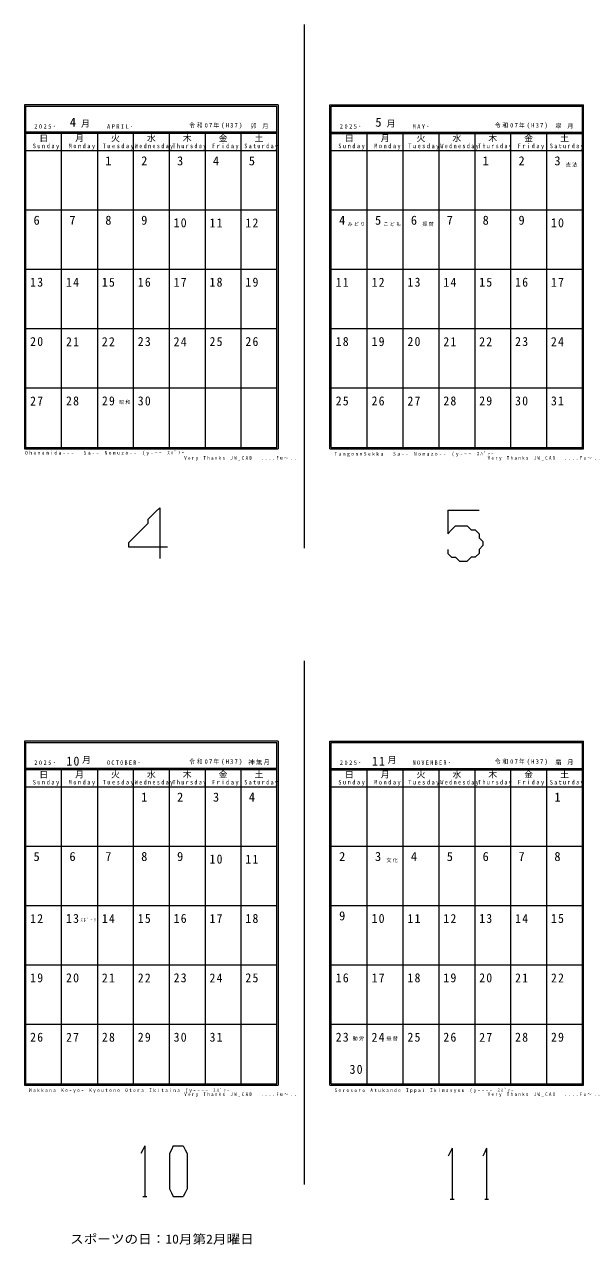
# Model space of a CAD drawing. Units: millimetres on the paper. Extents: x -557 to 645, y -402 to 385.
# Drawn here: x 33 to 259, y -108.6 to 384.7 of the extents above; entities that cross this region are included whole.
import ezdxf
from ezdxf.enums import TextEntityAlignment as Align

# ---------------------------------------------------------------- set-up
doc = ezdxf.new("R2010")
doc.units = ezdxf.units.MM
doc.layers.add('0-0_予定書込み', color=7, linetype='Continuous', lineweight=13)
doc.layers.add('0-F_枠等', color=7, linetype='Continuous', lineweight=13)
for name, color, linetype in [('0-6_日付等', 7, 'Continuous'), ('0-D_ちょっと一言', 7, 'Continuous'), ('0-E_年', 7, 'Continuous')]:
    doc.layers.add(name, color=color, linetype=linetype)
doc.styles.add('ＭＳ 明朝', font='')
doc.styles.get('ＭＳ 明朝').set_extended_font_data('MS Mincho')

msp = doc.modelspace()

# ---------------------------------------------------------------- linework, layer by layer
at = {"layer": '0-F_枠等'}
for p, q in [((145.99, 384.7), (145.99, 172.98)), ((33.49, 351.619), (134.99, 351.619)), ((33.49, 351.619), (33.49, 213.619)), ((134.99, 213.619), (134.99, 351.619)), ((135.49, 352.119), (135.49, 213.119)), ((156.49, 213.119), (156.49, 352.119)), ((156.49, 352.119), (258.99, 352.119)), ((156.99, 213.619), (156.99, 351.619)), ((156.99, 351.619), (258.49, 351.619)), ((258.49, 213.619), (258.49, 351.619)), ((258.99, 213.119), (258.99, 352.119)), ((134.99, 341.119), (33.49, 341.119)), ((134.99, 340.62), (33.49, 340.62)), ((47.99, 333.62), (47.99, 340.62)), ((62.49, 340.62), (62.49, 333.62)), ((76.99, 340.62), (76.99, 333.62)), ((91.49, 340.62), (91.49, 333.62)), ((105.99, 340.62), (105.99, 333.62)), ((120.49, 340.62), (120.49, 333.62)), ((156.99, 341.119), (258.49, 341.119)), ((156.99, 340.62), (258.49, 340.62)), ((171.49, 333.62), (171.49, 340.62)), ((185.99, 340.62), (185.99, 333.62)), ((200.49, 340.62), (200.49, 333.62)), ((214.99, 340.62), (214.99, 333.62)), ((229.49, 340.62), (229.49, 333.62)), ((243.99, 340.62), (243.99, 333.62)), ((134.99, 333.62), (33.49, 333.62)), ((258.49, 333.62), (156.99, 333.62)), ((32.99, 213.119), (135.49, 213.119)), ((33.49, 213.619), (134.99, 213.619)), ((156.49, 213.119), (258.99, 213.119)), ((156.99, 213.619), (258.49, 213.619)), ((145.99, 127.475), (145.99, -84.245)), ((33.49, 94.394), (134.99, 94.394)), ((33.49, 94.394), (33.49, -43.606)), ((134.99, -43.606), (134.99, 94.394)), ((135.49, 94.894), (135.49, -44.105)), ((156.49, -44.105), (156.49, 94.894)), ((156.49, 94.894), (258.99, 94.894)), ((156.99, -43.606), (156.99, 94.394)), ((156.99, 94.394), (258.49, 94.394)), ((258.49, -43.606), (258.49, 94.394)), ((258.99, -44.105), (258.99, 94.894)), ((134.99, 83.894), (33.49, 83.894)), ((156.99, 83.894), (258.49, 83.894)), ((134.99, 83.395), (33.49, 83.395)), ((47.99, 76.395), (47.99, 83.395)), ((62.49, 83.395), (62.49, 76.395)), ((76.99, 83.395), (76.99, 76.395)), ((91.49, 83.395), (91.49, 76.395)), ((105.99, 83.395), (105.99, 76.395)), ((120.49, 83.395), (120.49, 76.395)), ((156.99, 83.395), (258.49, 83.395)), ((171.49, 76.395), (171.49, 83.395)), ((185.99, 83.395), (185.99, 76.395)), ((200.49, 83.395), (200.49, 76.395)), ((214.99, 83.395), (214.99, 76.395)), ((229.49, 83.395), (229.49, 76.395)), ((243.99, 83.395), (243.99, 76.395)), ((134.99, 76.395), (33.49, 76.395)), ((258.49, 76.395), (156.99, 76.395)), ((32.99, -44.105), (135.49, -44.105)), ((33.49, -43.606), (134.99, -43.606)), ((156.49, -44.105), (258.99, -44.105)), ((156.99, -43.606), (258.49, -43.606))]:
    msp.add_line(p, q, dxfattribs=at)
at = {"layer": '0-F_枠等', "color": 4, "lineweight": 5}
for p, q in [((47.99, 213.619), (47.99, 333.62)), ((62.49, 333.62), (62.49, 213.619)), ((76.99, 333.62), (76.99, 213.619)), ((91.49, 333.62), (91.49, 213.619)), ((105.99, 333.62), (105.99, 213.619)), ((120.49, 333.62), (120.49, 213.619)), ((171.49, 213.619), (171.49, 333.62)), ((185.99, 333.62), (185.99, 213.619)), ((200.49, 333.62), (200.49, 213.619)), ((214.99, 333.62), (214.99, 213.619)), ((229.49, 333.62), (229.49, 213.619)), ((243.99, 333.62), (243.99, 213.619)), ((134.99, 309.62), (33.49, 309.62)), ((258.49, 309.62), (156.99, 309.62)), ((134.99, 285.619), (33.49, 285.619)), ((258.49, 285.619), (156.99, 285.619)), ((134.99, 261.62), (33.49, 261.62)), ((258.49, 261.62), (156.99, 261.62)), ((134.99, 237.62), (33.49, 237.62)), ((258.49, 237.62), (156.99, 237.62)), ((47.99, -43.606), (47.99, 76.395)), ((62.49, 76.395), (62.49, -43.606)), ((76.99, 76.395), (76.99, -43.606)), ((91.49, 76.395), (91.49, -43.606)), ((105.99, 76.395), (105.99, -43.606)), ((120.49, 76.395), (120.49, -43.606)), ((171.49, -43.606), (171.49, 76.395)), ((185.99, 76.395), (185.99, -43.606)), ((200.49, 76.395), (200.49, -43.606)), ((214.99, 76.395), (214.99, -43.606)), ((229.49, 76.395), (229.49, -43.606)), ((243.99, 76.395), (243.99, -43.606)), ((134.99, 52.395), (33.49, 52.395)), ((258.49, 52.395), (156.99, 52.395)), ((134.99, 28.394), (33.49, 28.394)), ((258.49, 28.394), (156.99, 28.394)), ((134.99, 4.395), (33.49, 4.395)), ((258.49, 4.395), (156.99, 4.395)), ((134.99, -19.605), (33.49, -19.605)), ((258.49, -19.605), (156.99, -19.605))]:
    msp.add_line(p, q, dxfattribs=at)
at = {"layer": '0-F_枠等', "color": 3}
for p, q in [((87.665, 189.303), (87.665, 168.737)), ((204.083, 188.275), (216.74, 188.275)), ((204.083, 188.275), (204.083, 178.783)), ((207.247, 181.947), (211.994, 181.947)), ((81.63, -68.625), (81.63, -89.191)), ((93.179, -68.625), (97.134, -68.625)), ((91.597, -71.789), (91.597, -86.027)), ((98.716, -71.789), (98.716, -86.027)), ((205.879, -69.626), (205.879, -90.193)), ((219.801, -69.626), (219.801, -90.193)), ((80.839, -89.191), (82.421, -89.191)), ((93.179, -89.191), (97.134, -89.191)), ((205.088, -90.193), (206.67, -90.193)), ((219.01, -90.193), (220.592, -90.193))]:
    msp.add_line(p, q, dxfattribs=at)
at = {"layer": '0-F_枠等'}
for points in [[(135.49, 352.119), (32.99, 352.119), (32.99, 213.119)], [(135.49, 94.894), (32.99, 94.894), (32.99, -44.105)]]:
    msp.add_lwpolyline(points, dxfattribs=at)
at = {"layer": '0-F_枠等', "color": 3}
for points in [[(87.665, 189.303), (86.083, 187.722), (84.501, 186.14), (82.919, 184.558), (82.919, 182.975), (81.337, 181.394), (79.755, 179.811), (78.173, 178.229), (76.59, 176.647), (75.009, 175.066), (75.009, 173.483), (90.829, 173.483)], [(207.247, 181.947), (205.665, 180.365), (204.083, 178.783)], [(211.994, 181.947), (213.575, 180.365), (215.158, 180.365), (216.74, 178.783), (216.74, 177.201), (218.322, 175.619), (218.322, 174.038), (216.74, 172.455), (216.74, 170.873), (215.158, 169.291), (213.575, 169.291), (211.994, 167.709)], [(204.083, 172.455), (204.083, 170.873), (205.665, 169.291), (207.247, 169.291), (208.829, 167.709), (211.994, 167.709)], [(81.63, -68.625), (80.839, -70.207), (80.048, -71.789)], [(93.179, -68.625), (92.388, -70.207), (91.597, -71.789)], [(97.134, -68.625), (97.925, -70.207), (98.716, -71.789)], [(205.879, -69.626), (205.088, -71.208), (204.297, -72.79)], [(219.801, -69.626), (219.01, -71.208), (218.219, -72.79)], [(91.597, -86.027), (92.388, -87.609), (93.179, -89.191)], [(98.716, -86.027), (97.925, -87.609), (97.134, -89.191)]]:
    msp.add_lwpolyline(points, dxfattribs=at)

# ---------------------------------------------------------------- texts
at = {"layer": '0-0_予定書込み', "style": 'ＭＳ 明朝', "width": 1.1}
msp.add_text('スポーツの日：10月第2月曜日', height=3.666, dxfattribs=at).set_placement((51.443, -109.27), align=Align.BOTTOM_LEFT)
at = {"layer": '0-6_日付等', "style": 'ＭＳ 明朝'}
for s, p in [('1', (65.682, 326.619)), ('2', (80.182, 326.619)), ('3', (94.682, 326.619)), ('4', (109.182, 326.619)), ('1', (218.182, 326.619)), ('2', (232.682, 326.619)), ('7', (51.182, 302.62)), ('8', (65.682, 302.619)), ('9', (80.182, 302.619)), ('7', (203.682, 302.619)), ('8', (218.182, 302.62)), ('9', (232.683, 302.62)), ('1', (80.182, 69.395)), ('2', (94.682, 69.395)), ('3', (109.182, 69.394)), ('6', (51.182, 45.394)), ('7', (65.682, 45.395)), ('8', (80.182, 45.395)), ('9', (94.682, 45.395)), ('4', (189.182, 45.395)), ('5', (203.682, 45.395)), ('6', (218.182, 45.395)), ('7', (232.682, 45.395))]:
    msp.add_text(s, height=3.666, dxfattribs=at).set_placement(p, align=Align.BOTTOM_LEFT)
at = {"layer": '0-6_日付等', "color": 3, "style": 'ＭＳ 明朝'}
for s, p in [('5', (123.682, 326.619)), ('4', (123.682, 69.394)), ('1', (247.182, 69.395)), ('8', (247.182, 45.395))]:
    msp.add_text(s, height=3.666, dxfattribs=at).set_placement(p, align=Align.BOTTOM_LEFT)
at = {"layer": '0-6_日付等', "color": 6, "style": 'ＭＳ 明朝'}
for s, p in [('3', (247.182, 326.619)), ('6', (36.683, 302.619)), ('4', (160.183, 302.619)), ('5', (174.683, 302.619)), ('6', (189.182, 302.62)), ('5', (36.682, 45.394)), ('2', (160.182, 45.395)), ('3', (174.682, 45.395)), ('9', (160.182, 21.395))]:
    msp.add_text(s, height=3.666, dxfattribs=at).set_placement(p, align=Align.BOTTOM_LEFT)
at = {"layer": '0-6_日付等', "attachment_point": 7, "style": 'ＭＳ 明朝'}
for s, insert, char_height in [('\\T1.25;憲法', (251.799, 327.119), 1.466), ('\\T1.21;\\W0.95;10', (93.307, 302.619), 3.666), ('\\T1.21;\\W0.95;11', (107.807, 302.619), 3.666), ('\\T1.25;みどり', (163.549, 303.119), 1.466), ('\\T1.25;こども', (178.049, 303.119), 1.466), ('\\T1.25;振替', (193.798, 303.12), 1.466), ('\\T1.21;\\W0.95;14', (49.807, 278.62), 3.666), ('\\T1.21;\\W0.95;15', (64.307, 278.62), 3.666), ('\\T1.21;\\W0.95;16', (78.807, 278.619), 3.666), ('\\T1.21;\\W0.95;17', (93.307, 278.619), 3.666), ('\\T1.21;\\W0.95;18', (107.807, 278.619), 3.666), ('\\T1.21;\\W0.95;12', (173.308, 278.62), 3.666), ('\\T1.21;\\W0.95;13', (187.808, 278.62), 3.666), ('\\T1.21;\\W0.95;14', (202.307, 278.62), 3.666), ('\\T1.21;\\W0.95;15', (216.807, 278.62), 3.666), ('\\T1.21;\\W0.95;16', (231.308, 278.62), 3.666), ('\\T1.21;\\W0.95;21', (49.807, 254.62), 3.666), ('\\T1.21;\\W0.95;22', (64.307, 254.62), 3.666), ('\\T1.21;\\W0.95;23', (78.807, 254.619), 3.666), ('\\T1.21;\\W0.95;24', (93.307, 254.619), 3.666), ('\\T1.21;\\W0.95;25', (107.807, 254.619), 3.666), ('\\T1.21;\\W0.95;19', (173.308, 254.62), 3.666), ('\\T1.21;\\W0.95;20', (187.807, 254.62), 3.666), ('\\T1.21;\\W0.95;21', (202.307, 254.62), 3.666), ('\\T1.21;\\W0.95;22', (216.807, 254.62), 3.666), ('\\T1.21;\\W0.95;23', (231.308, 254.62), 3.666), ('\\T1.21;\\W0.95;28', (49.807, 230.62), 3.666), ('\\T1.36;\\W0.9;\\~\\~昭和', (68.423, 231.12), 1.466), ('\\T1.21;\\W0.95;30', (78.807, 230.62), 3.666), ('\\T1.21;\\W0.95;26', (173.307, 230.62), 3.666), ('\\T1.21;\\W0.95;27', (187.807, 230.62), 3.666), ('\\T1.21;\\W0.95;28', (202.307, 230.62), 3.666), ('\\T1.21;\\W0.95;29', (216.807, 230.62), 3.666), ('\\T1.21;\\W0.95;30', (231.307, 230.62), 3.666), ('\\T1.21;\\W0.95;10', (107.807, 45.394), 3.666), ('\\T1.25;文化', (179.298, 45.894), 1.466), ('\\T1.21;\\W0.95;14', (64.307, 21.395), 3.666), ('\\T1.21;\\W0.95;15', (78.807, 21.395), 3.666), ('\\T1.21;\\W0.95;16', (93.307, 21.395), 3.666), ('\\T1.21;\\W0.95;17', (107.807, 21.395), 3.666), ('\\T1.21;\\W0.95;10', (173.307, 21.395), 3.666), ('\\T1.21;\\W0.95;11', (187.807, 21.395), 3.666), ('\\T1.21;\\W0.95;12', (202.307, 21.395), 3.666), ('\\T1.21;\\W0.95;13', (216.807, 21.395), 3.666), ('\\T1.21;\\W0.95;14', (231.307, 21.395), 3.666), ('\\T1.62;\\W0.8;ｽﾎﾟｰﾂ', (55.688, 21.865), 1.466), ('\\T1.21;\\W0.95;20', (49.807, -2.606), 3.666), ('\\T1.21;\\W0.95;21', (64.307, -2.605), 3.666), ('\\T1.21;\\W0.95;22', (78.807, -2.605), 3.666), ('\\T1.21;\\W0.95;23', (93.307, -2.605), 3.666), ('\\T1.21;\\W0.95;24', (107.807, -2.605), 3.666), ('\\T1.21;\\W0.95;17', (173.307, -2.605), 3.666), ('\\T1.21;\\W0.95;18', (187.807, -2.605), 3.666), ('\\T1.21;\\W0.95;19', (202.307, -2.605), 3.666), ('\\T1.21;\\W0.95;20', (216.807, -2.605), 3.666), ('\\T1.21;\\W0.95;21', (231.307, -2.605), 3.666), ('\\T1.21;\\W0.95;27', (49.807, -26.605), 3.666), ('\\T1.21;\\W0.95;28', (64.307, -26.605), 3.666), ('\\T1.21;\\W0.95;29', (78.807, -26.605), 3.666), ('\\T1.21;\\W0.95;30', (93.307, -26.605), 3.666), ('\\T1.21;\\W0.95;31', (107.807, -26.605), 3.666), ('\\T1.32;\\W0.95;\\~勤労', (164.173, -26.105), 1.466), ('\\T1.25;振替', (179.298, -26.105), 1.466), ('\\T1.21;\\W0.95;25', (187.807, -26.605), 3.666), ('\\T1.21;\\W0.95;26', (202.307, -26.605), 3.666), ('\\T1.21;\\W0.95;27', (216.807, -26.605), 3.666), ('\\T1.21;\\W0.95;28', (231.307, -26.605), 3.666)]:
    msp.add_mtext(s, dxfattribs=dict(at, insert=insert, char_height=char_height))
at = {"layer": '0-6_日付等', "color": 3, "char_height": 3.666, "attachment_point": 7, "style": 'ＭＳ 明朝'}
for s, insert in [('\\T1.21;\\W0.95;12', (122.307, 302.619)), ('\\T1.21;\\W0.95;10', (245.807, 302.62)), ('\\T1.21;\\W0.95;19', (122.307, 278.619)), ('\\T1.21;\\W0.95;17', (245.807, 278.62)), ('\\T1.21;\\W0.95;26', (122.307, 254.619)), ('\\T1.21;\\W0.95;24', (245.807, 254.62)), ('\\T1.21;\\W0.95;31', (245.807, 230.62)), ('\\T1.21;\\W0.95;11', (122.307, 45.394)), ('\\T1.21;\\W0.95;18', (122.307, 21.394)), ('\\T1.21;\\W0.95;15', (245.807, 21.395)), ('\\T1.21;\\W0.95;25', (122.307, -2.605)), ('\\T1.21;\\W0.95;22', (245.807, -2.605)), ('\\T1.21;\\W0.95;29', (245.807, -26.605))]:
    msp.add_mtext(s, dxfattribs=dict(at, insert=insert))
at = {"layer": '0-6_日付等', "color": 6, "char_height": 3.666, "attachment_point": 7, "style": 'ＭＳ 明朝'}
for s, insert in [('\\T1.21;\\W0.95;13', (35.308, 278.619)), ('\\T1.21;\\W0.95;11', (158.808, 278.62)), ('\\T1.21;\\W0.95;20', (35.307, 254.619)), ('\\T1.21;\\W0.95;18', (158.807, 254.62)), ('\\T1.21;\\W0.95;27', (35.307, 230.619)), ('\\T1.21;\\W0.95;29', (64.307, 230.62)), ('\\T1.21;\\W0.95;25', (158.807, 230.62)), ('\\T1.21;\\W0.95;12', (35.307, 21.394)), ('\\T1.21;\\W0.95;13', (49.807, 21.394)), ('\\T1.21;\\W0.95;19', (35.307, -2.606)), ('\\T1.21;\\W0.95;16', (158.807, -2.605)), ('\\T1.21;\\W0.95;26', (35.307, -26.605)), ('\\T1.21;\\W0.95;23', (158.807, -26.605)), ('\\T1.21;\\W0.95;24', (173.307, -26.605)), ('\\T1.21;\\W0.95;30', (164.423, -39.605))]:
    msp.add_mtext(s, dxfattribs=dict(at, insert=insert))
at = {"layer": '0-D_ちょっと一言', "char_height": 1.466, "attachment_point": 7, "style": 'ＭＳ 明朝'}
for s, insert in [('\\T1.57;\\W0.9;Ohanamida---\\~\\~Sa--\\~Nomuzo--\\~(y-~~\\~ｽﾊﾟｧｰ', (33.265, 210.38)), ('\\T1.62;\\W0.8;Very\\~Thanks\\~JW_CAD\\~\\~....Fu～..', (97.604, 208.283)), ('\\T1.57;\\W0.9;TangonoSekku\\~\\~Sa--\\~Nomuzo--\\~(y-~~\\~ｽﾊﾟｧｰ', (158.343, 209.883)), ('\\T1.62;\\W0.8;Very\\~Thanks\\~JW_CAD\\~\\~....Fu～..', (220.219, 208.283)), ('\\T1.59;\\W0.85;Makkana\\~Ko-yo-\\~Kyoutono\\~Otera\\~Ikitaina\\~(y-~~~\\~ｽﾊﾟｧｰ', (34.929, -47.342)), ('\\T1.62;\\W0.8;Very\\~Thanks\\~JW_CAD\\~\\~....Fu～..', (97.604, -48.942)), ('\\T1.58;\\W0.85;Sorosoro\\~Atukande\\~Ippai\\~Ikimasyou\\~(y-~~~\\~ｽﾊﾟｧｰ', (158.343, -47.342)), ('\\T1.62;\\W0.8;Very\\~Thanks\\~JW_CAD\\~\\~....Fu～..', (220.219, -48.942))]:
    msp.add_mtext(s, dxfattribs=dict(at, insert=insert))
at = {"layer": '0-E_年', "char_height": 1.833, "attachment_point": 7, "style": 'ＭＳ 明朝'}
for s, insert in [('\\T1.48;\\W0.85;2025･', (36.972, 342.534)), ('\\T1.34;\\W0.9;令和07年(H37)', (99.597, 342.534)), ('\\T1.48;\\W0.85;2025･', (160.472, 342.534)), ('\\T1.34;\\W0.9;令和07年(H37)', (223.097, 342.534)), ('\\T1.48;\\W0.85;2025･', (36.972, 85.309)), ('\\T1.34;\\W0.9;令和07年(H37)', (99.597, 85.309)), ('\\T1.48;\\W0.85;2025･', (160.472, 85.309)), ('\\T1.34;\\W0.9;令和07年(H37)', (223.097, 85.309))]:
    msp.add_mtext(s, dxfattribs=dict(at, insert=insert))
at = {"layer": '0-F_枠等', "style": 'ＭＳ 明朝'}
for s, height, p in [('4', 3.666, (51.332, 342.22)), ('月', 2.566, (55.892, 342.534)), ('5', 3.666, (174.832, 342.222)), ('月', 2.566, (179.392, 342.534)), ('月', 2.566, (53.49, 336.62)), ('火', 2.566, (67.99, 336.62)), ('水', 2.566, (82.49, 336.62)), ('木', 2.566, (96.99, 336.62)), ('金', 2.566, (111.49, 336.62)), ('月', 2.566, (176.99, 336.62)), ('火', 2.566, (191.49, 336.62)), ('水', 2.566, (205.99, 336.62)), ('木', 2.566, (220.49, 336.62)), ('金', 2.566, (234.99, 336.62)), ('月', 2.566, (56.298, 85.31)), ('月', 2.566, (179.798, 85.31)), ('月', 2.566, (53.49, 79.395)), ('火', 2.566, (67.99, 79.395)), ('水', 2.566, (82.49, 79.395)), ('木', 2.566, (96.99, 79.395)), ('金', 2.566, (111.49, 79.395)), ('月', 2.566, (176.99, 79.395)), ('火', 2.566, (191.49, 79.395)), ('水', 2.566, (205.99, 79.395)), ('木', 2.566, (220.49, 79.395)), ('金', 2.566, (234.99, 79.395))]:
    msp.add_text(s, height=height, dxfattribs=at).set_placement(p, align=Align.BOTTOM_LEFT)
at = {"layer": '0-F_枠等', "color": 6, "style": 'ＭＳ 明朝'}
for p in [(38.99, 336.62), (162.49, 336.62), (38.99, 79.395), (162.49, 79.395)]:
    msp.add_text('日', height=2.566, dxfattribs=at).set_placement(p, align=Align.BOTTOM_LEFT)
at = {"layer": '0-F_枠等', "color": 3, "style": 'ＭＳ 明朝'}
for p in [(125.99, 336.62), (249.49, 336.62), (125.99, 79.395), (249.49, 79.395)]:
    msp.add_text('土', height=2.566, dxfattribs=at).set_placement(p, align=Align.BOTTOM_LEFT)
at = {"layer": '0-F_枠等', "attachment_point": 7, "style": 'ＭＳ 明朝'}
for s, insert, char_height in [('\\T1.48;\\W0.85;APRIL･', (66.392, 342.534), 1.833), ('\\T1.25;\\W0.95;卯\\~月', (124.383, 342.534), 1.833), ('\\T1.47;\\W0.85;MAY･', (189.892, 342.534), 1.833), ('\\T1.25;\\W0.95;皐\\~月', (247.597, 342.534), 1.833), ('\\T1.48;\\W0.85;Monday', (50.865, 334.12), 1.833), ('\\T1.48;\\W0.85;Tuesday', (64.615, 334.12), 1.833), ('\\T1.49;\\W0.8;Wednesday', (77.615, 334.12), 1.833), ('\\T1.48;\\W0.8;Thursday', (92.865, 334.12), 1.833), ('\\T1.48;\\W0.85;Friday', (108.865, 334.12), 1.833), ('\\T1.48;\\W0.85;Monday', (174.365, 334.12), 1.833), ('\\T1.48;\\W0.85;Tuesday', (188.115, 334.12), 1.833), ('\\T1.49;\\W0.8;Wednesday', (201.115, 334.12), 1.833), ('\\T1.48;\\W0.8;Thursday', (216.365, 334.12), 1.833), ('\\T1.48;\\W0.85;Friday', (232.365, 334.12), 1.833), ('\\T1.21;\\W0.95;10', (49.957, 84.995), 3.666), ('\\T1.48;\\W0.8;OCTOBER･', (66.392, 85.31), 1.833), ('\\T1.2;神無月', (123.49, 85.31), 1.833), ('\\T1.21;\\W0.95;11', (173.457, 84.997), 3.666), ('\\T1.49;\\W0.8;NOVEMBER･', (189.892, 85.31), 1.833), ('\\T1.25;\\W0.95;霜\\~月', (247.597, 85.31), 1.833), ('\\T1.48;\\W0.85;Monday', (50.865, 76.895), 1.833), ('\\T1.48;\\W0.85;Tuesday', (64.615, 76.895), 1.833), ('\\T1.49;\\W0.8;Wednesday', (77.615, 76.895), 1.833), ('\\T1.48;\\W0.8;Thursday', (92.865, 76.895), 1.833), ('\\T1.48;\\W0.85;Friday', (108.865, 76.895), 1.833), ('\\T1.48;\\W0.85;Monday', (174.365, 76.895), 1.833), ('\\T1.48;\\W0.85;Tuesday', (188.115, 76.895), 1.833), ('\\T1.49;\\W0.8;Wednesday', (201.115, 76.895), 1.833), ('\\T1.48;\\W0.8;Thursday', (216.365, 76.895), 1.833), ('\\T1.48;\\W0.85;Friday', (232.365, 76.895), 1.833)]:
    msp.add_mtext(s, dxfattribs=dict(at, insert=insert, char_height=char_height))
at = {"layer": '0-F_枠等', "color": 6, "char_height": 1.833, "attachment_point": 7, "style": 'ＭＳ 明朝'}
for insert in [(36.365, 334.12), (159.865, 334.12), (36.365, 76.895), (159.865, 76.895)]:
    msp.add_mtext('\\T1.48;\\W0.85;Sunday', dxfattribs=dict(at, insert=insert))
at = {"layer": '0-F_枠等', "color": 3, "char_height": 1.833, "attachment_point": 7, "style": 'ＭＳ 明朝'}
for insert in [(121.865, 334.12), (245.365, 334.12), (121.865, 76.895), (245.365, 76.895)]:
    msp.add_mtext('\\T1.48;\\W0.8;Saturday', dxfattribs=dict(at, insert=insert))

doc.saveas('drawing.dxf')
